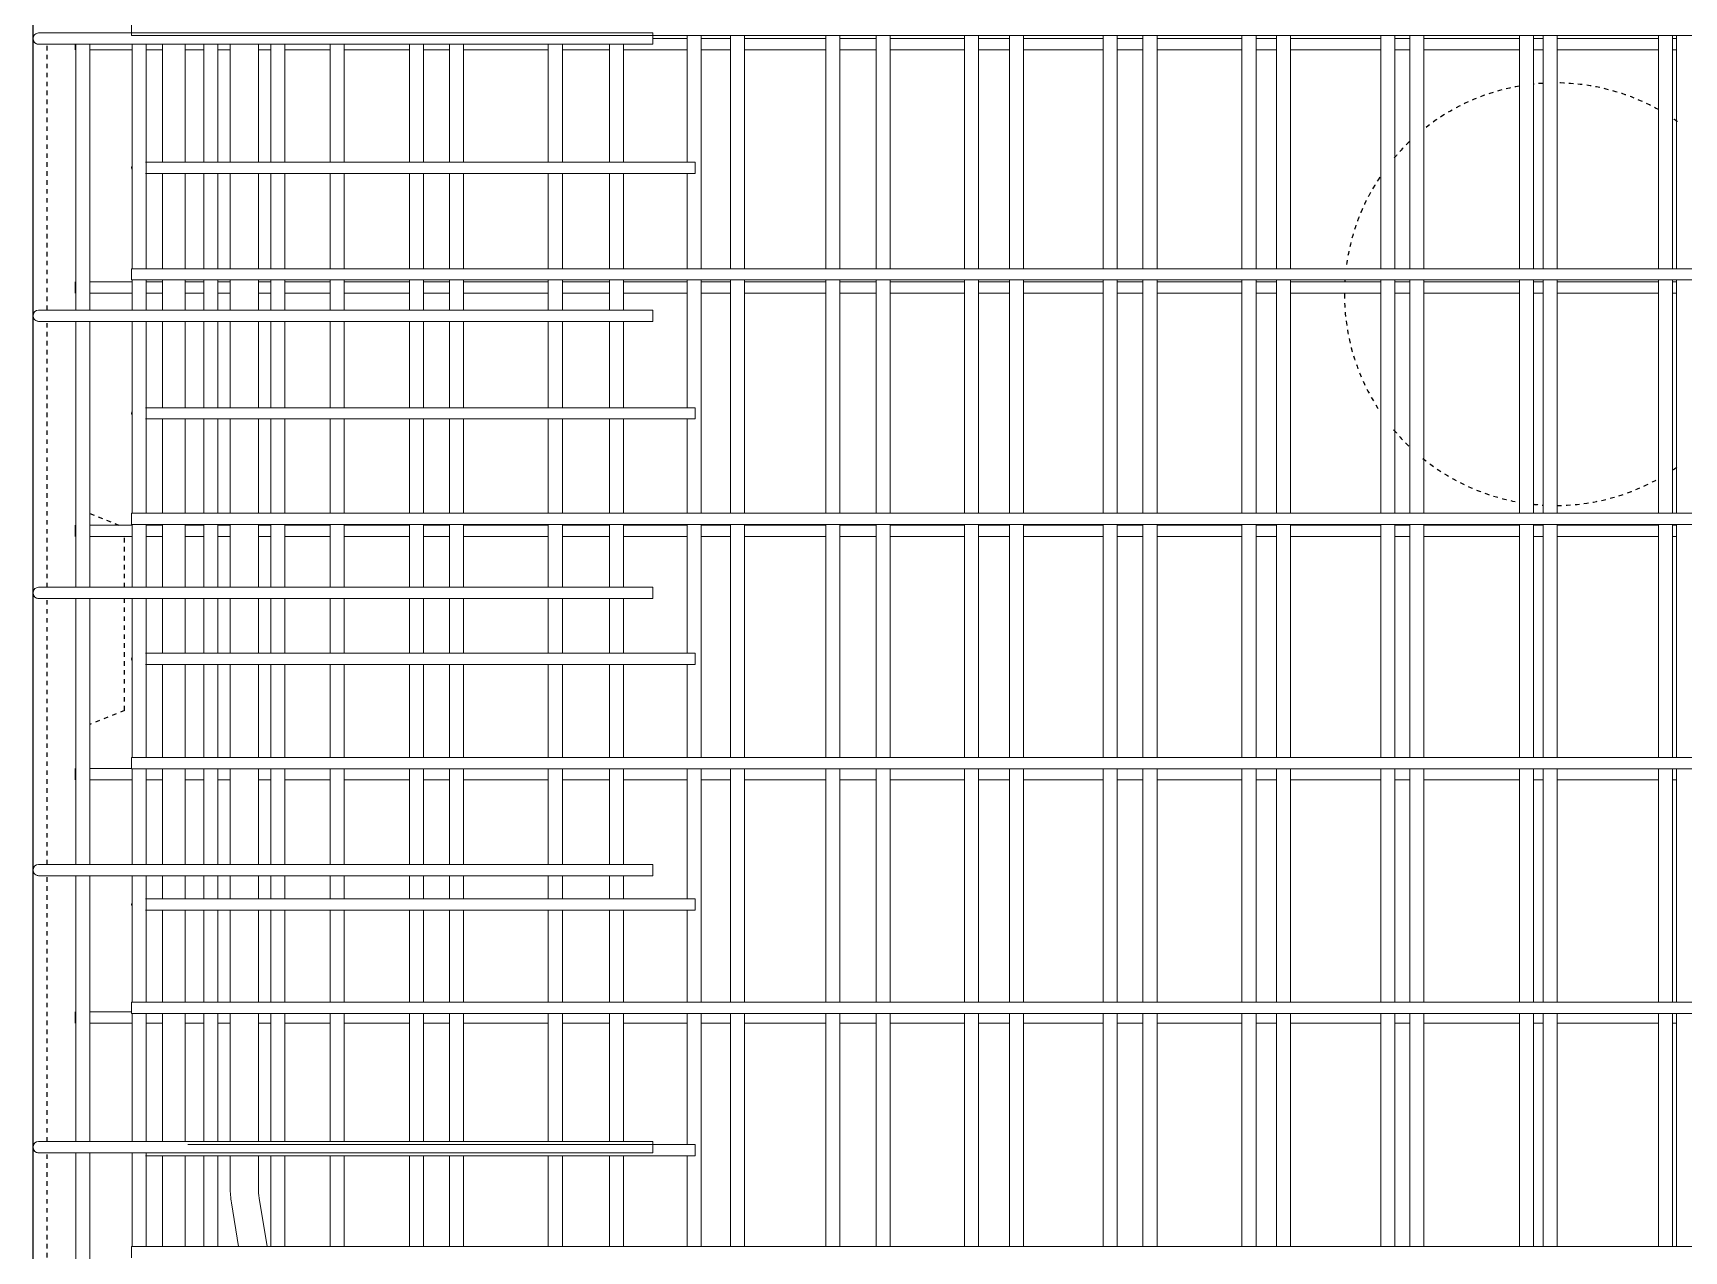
# Model space of a CAD drawing. Header units: millimetres. Extents: x -7141 to 5307, y -2677 to 10424.
# Drawn here: x -4296 to -3124, y 29 to 894 of the extents above; entities that cross this region are included whole.
import ezdxf

# ---------------------------------------------------------------- set-up
doc = ezdxf.new("R2010")
doc.units = ezdxf.units.MM
doc.linetypes.add('Dash', pattern=[6.36, 3.18, -3.18])
for name, color, linetype, lineweight in [('A-WALL', 113, 'Continuous', 25), ('A-WALL-HDLN', 110, 'Dash', 25), ('S-RBAR', 171, 'Continuous', 18)]:
    doc.layers.add(name, color=color, linetype=linetype, lineweight=lineweight)

msp = doc.modelspace()

# ---------------------------------------------------------------- linework, layer by layer
at = {"layer": 'A-WALL'}
msp.add_line((-4296.2, -1395), (-4296.2, 7060), dxfattribs=at)
at = {"layer": 'A-WALL-HDLN'}
for p, q in [((-4286.2, 696.8), (-4286.2, 885.6)), ((-4286.2, 500), (-4286.2, 688.8)), ((-4255.8, 552.4), (-4235.2, 544.1)), ((-4231.2, 500), (-4231.2, 536.1)), ((-4286.2, 303.2), (-4286.2, 492)), ((-4231.2, 412.5), (-4231.2, 492)), ((-4231.2, 412.5), (-4255.8, 402.6)), ((-4286.2, 106.4), (-4286.2, 295.2)), ((-4286.2, -90.3), (-4286.2, 98.4))]:
    msp.add_line(p, q, dxfattribs=at)
for start, end in [(99.9204, 129.0015), (93.4542, 96.0567), (60.9001, 89.5905), (54.8033, 56.2198), (133.83, 140.1062), (146.3987, 173.0324), (176.1234, 176.5989), (179.6899, 180), (180, 213.6013), (219.8938, 226.17), (230.9985, 260.0796), (270.4095, 299.0999), (303.7802, 305.1967), (263.9433, 266.5458)]:
    msp.add_arc((-3215.2, 708.1), 150, start, end, dxfattribs=at)
at = {"layer": 'S-RBAR'}
for p, q in [((-4272.2, 893.6), (-4292.2, 893.6)), ((-4272.2, 893.6), (-3856.2, 893.6)), ((-4226.2, 891.7), (-4226.2, 899.7)), ((-4226.2, 891.7), (-2591.2, 891.7)), ((-3856.2, 885.6), (-3856.2, 893.6)), ((-3831.9, 801.9), (-3831.9, 891.7)), ((-3821.9, 726.2), (-3821.9, 891.7)), ((-3801.1, 726.2), (-3801.1, 891.7)), ((-3791.1, 726.2), (-3791.1, 891.7)), ((-3733.4, 726.2), (-3733.4, 891.7)), ((-3723.4, 726.2), (-3723.4, 891.7)), ((-3697.6, 726.2), (-3697.6, 891.7)), ((-3687.6, 726.2), (-3687.6, 891.7)), ((-3634.9, 726.2), (-3634.9, 891.7)), ((-3624.9, 726.2), (-3624.9, 891.7)), ((-3602.9, 726.2), (-3602.9, 891.7)), ((-3592.9, 726.2), (-3592.9, 891.7)), ((-3536.4, 726.2), (-3536.4, 891.7)), ((-3526.4, 726.2), (-3526.4, 891.7)), ((-3508.2, 726.2), (-3508.2, 891.7)), ((-3498.2, 726.2), (-3498.2, 891.7)), ((-3437.9, 726.2), (-3437.9, 891.7)), ((-3427.9, 726.2), (-3427.9, 891.7)), ((-3413.5, 726.2), (-3413.5, 891.7)), ((-3403.5, 726.2), (-3403.5, 891.7)), ((-3339.4, 726.2), (-3339.4, 891.7)), ((-3329.4, 726.2), (-3329.4, 891.7)), ((-3318.8, 726.2), (-3318.8, 891.7)), ((-3308.8, 726.2), (-3308.8, 891.7)), ((-3240.9, 726.2), (-3240.9, 891.7)), ((-3230.9, 726.2), (-3230.9, 891.7)), ((-3224.1, 726.2), (-3224.1, 891.7)), ((-3214.1, 726.2), (-3214.1, 891.7)), ((-3142.3, 726.2), (-3142.3, 891.7)), ((-3132.3, 726.2), (-3132.3, 891.7)), ((-3129.4, 726.2), (-3129.4, 891.7)), ((-4272.2, 885.6), (-4292.2, 885.6)), ((-4272.2, 885.6), (-3856.2, 885.6)), ((-4266.2, 881.7), (-4266.2, 885.6)), ((-4265.8, 696.8), (-4265.8, 885.6)), ((-4255.8, 696.8), (-4255.8, 885.6)), ((-4255.8, 881.7), (-4225.9, 881.7)), ((-4225.9, 726.2), (-4225.9, 885.6)), ((-4215.9, 726.2), (-4215.9, 885.6)), ((-4215.9, 881.7), (-4204.2, 881.7)), ((-4204.2, 801.9), (-4204.2, 885.6)), ((-4188.2, 801.9), (-4188.2, 885.6)), ((-4188.2, 881.7), (-4174.9, 881.7)), ((-4174.9, 801.9), (-4174.9, 885.6)), ((-4164.9, 801.9), (-4164.9, 885.6)), ((-4164.9, 881.7), (-4156.2, 881.7)), ((-4156.2, 801.9), (-4156.2, 885.6)), ((-4136.2, 801.9), (-4136.2, 885.6)), ((-4136.2, 881.7), (-4127.4, 881.7)), ((-4127.4, 801.9), (-4127.4, 885.6)), ((-4117.4, 801.9), (-4117.4, 885.6)), ((-4117.4, 881.7), (-4085.2, 881.7)), ((-4085.2, 801.9), (-4085.2, 885.6)), ((-4075.2, 801.9), (-4075.2, 885.6)), ((-4075.2, 881.7), (-4028.9, 881.7)), ((-4028.9, 801.9), (-4028.9, 885.6)), ((-4018.9, 801.9), (-4018.9, 885.6)), ((-4018.9, 881.7), (-4000.5, 881.7)), ((-4000.5, 801.9), (-4000.5, 885.6)), ((-3990.5, 801.9), (-3990.5, 885.6)), ((-3990.5, 881.7), (-3930.4, 881.7)), ((-3930.4, 801.9), (-3930.4, 885.6)), ((-3920.4, 801.9), (-3920.4, 885.6)), ((-3920.4, 881.7), (-3887, 881.7)), ((-3887, 801.9), (-3887, 885.6)), ((-3877, 801.9), (-3877, 885.6)), ((-3877, 881.7), (-3831.9, 881.7)), ((-3856.2, 889.7), (-3831.9, 889.7)), ((-3821.9, 889.7), (-3801.1, 889.7)), ((-3821.9, 881.7), (-3801.1, 881.7)), ((-3791.1, 889.7), (-3733.4, 889.7)), ((-3791.1, 881.7), (-3733.4, 881.7)), ((-3723.4, 889.7), (-3697.6, 889.7)), ((-3723.4, 881.7), (-3697.6, 881.7)), ((-3687.6, 889.7), (-3634.9, 889.7)), ((-3687.6, 881.7), (-3634.9, 881.7)), ((-3624.9, 889.7), (-3602.9, 889.7)), ((-3624.9, 881.7), (-3602.9, 881.7)), ((-3592.9, 889.7), (-3536.4, 889.7)), ((-3592.9, 881.7), (-3536.4, 881.7)), ((-3526.4, 889.7), (-3508.2, 889.7)), ((-3526.4, 881.7), (-3508.2, 881.7)), ((-3498.2, 889.7), (-3437.9, 889.7)), ((-3498.2, 881.7), (-3437.9, 881.7)), ((-3427.9, 889.7), (-3413.5, 889.7)), ((-3427.9, 881.7), (-3413.5, 881.7)), ((-3403.5, 889.7), (-3339.4, 889.7)), ((-3403.5, 881.7), (-3339.4, 881.7)), ((-3329.4, 889.7), (-3318.8, 889.7)), ((-3329.4, 881.7), (-3318.8, 881.7)), ((-3308.8, 889.7), (-3240.9, 889.7)), ((-3308.8, 881.7), (-3240.9, 881.7)), ((-3230.9, 889.7), (-3224.1, 889.7)), ((-3230.9, 881.7), (-3224.1, 881.7)), ((-3214.1, 889.7), (-3142.3, 889.7)), ((-3214.1, 881.7), (-3142.3, 881.7)), ((-3132.3, 889.7), (-3129.4, 889.7)), ((-3132.3, 881.7), (-3129.4, 881.7)), ((-4186.2, 801.9), (-4216.3, 801.9)), ((-4186.2, 801.9), (-3826.2, 801.9)), ((-3826.2, 793.9), (-3826.2, 801.9)), ((-4186.2, 793.9), (-4216.3, 793.9)), ((-4204.2, 726.2), (-4204.2, 793.9)), ((-4188.2, 726.2), (-4188.2, 793.9)), ((-4186.2, 793.9), (-3826.2, 793.9)), ((-4174.9, 726.2), (-4174.9, 793.9)), ((-4164.9, 726.2), (-4164.9, 793.9)), ((-4156.2, 726.2), (-4156.2, 793.9)), ((-4136.2, 726.2), (-4136.2, 793.9)), ((-4127.4, 726.2), (-4127.4, 793.9)), ((-4117.4, 726.2), (-4117.4, 793.9)), ((-4085.2, 726.2), (-4085.2, 793.9)), ((-4075.2, 726.2), (-4075.2, 793.9)), ((-4028.9, 726.2), (-4028.9, 793.9)), ((-4018.9, 726.2), (-4018.9, 793.9)), ((-4000.5, 726.2), (-4000.5, 793.9)), ((-3990.5, 726.2), (-3990.5, 793.9)), ((-3930.4, 726.2), (-3930.4, 793.9)), ((-3920.4, 726.2), (-3920.4, 793.9)), ((-3887, 726.2), (-3887, 793.9)), ((-3877, 726.2), (-3877, 793.9)), ((-3831.9, 726.2), (-3831.9, 793.9)), ((-4266.2, 708.9), (-4266.2, 716.9)), ((-4255.8, 716.9), (-4225.9, 716.9)), ((-4226.2, 726.2), (-2591.2, 726.2)), ((-4226.2, 718.2), (-4226.2, 726.2)), ((-4226.2, 718.2), (-2591.2, 718.2)), ((-4225.9, 696.8), (-4225.9, 718.2)), ((-4215.9, 696.8), (-4215.9, 718.2)), ((-4215.9, 716.9), (-4204.2, 716.9)), ((-4204.2, 696.8), (-4204.2, 718.2)), ((-4188.2, 696.8), (-4188.2, 718.2)), ((-4188.2, 716.9), (-4174.9, 716.9)), ((-4174.9, 696.8), (-4174.9, 718.2)), ((-4164.9, 696.8), (-4164.9, 718.2)), ((-4164.9, 716.9), (-4156.2, 716.9)), ((-4156.2, 696.8), (-4156.2, 718.2)), ((-4136.2, 696.8), (-4136.2, 718.2)), ((-4136.2, 716.9), (-4127.4, 716.9)), ((-4127.4, 696.8), (-4127.4, 718.2)), ((-4117.4, 696.8), (-4117.4, 718.2)), ((-4117.4, 716.9), (-4085.2, 716.9)), ((-4085.2, 696.8), (-4085.2, 718.2)), ((-4075.2, 696.8), (-4075.2, 718.2)), ((-4075.2, 716.9), (-4028.9, 716.9)), ((-4028.9, 696.8), (-4028.9, 718.2)), ((-4018.9, 696.8), (-4018.9, 718.2)), ((-4018.9, 716.9), (-4000.5, 716.9)), ((-4000.5, 696.8), (-4000.5, 718.2)), ((-3990.5, 696.8), (-3990.5, 718.2)), ((-3990.5, 716.9), (-3930.4, 716.9)), ((-3930.4, 696.8), (-3930.4, 718.2)), ((-3920.4, 696.8), (-3920.4, 718.2)), ((-3920.4, 716.9), (-3887, 716.9)), ((-3887, 696.8), (-3887, 718.2)), ((-3877, 696.8), (-3877, 718.2)), ((-3877, 716.9), (-3831.9, 716.9)), ((-3831.9, 627.5), (-3831.9, 718.2)), ((-3821.9, 552.6), (-3821.9, 718.2)), ((-3821.9, 716.9), (-3801.1, 716.9)), ((-3801.1, 552.6), (-3801.1, 718.2)), ((-3791.1, 552.6), (-3791.1, 718.2)), ((-3791.1, 716.9), (-3733.4, 716.9)), ((-3733.4, 552.6), (-3733.4, 718.2)), ((-3723.4, 552.6), (-3723.4, 718.2)), ((-3723.4, 716.9), (-3697.6, 716.9)), ((-3697.6, 552.6), (-3697.6, 718.2)), ((-3687.6, 552.6), (-3687.6, 718.2)), ((-3687.6, 716.9), (-3634.9, 716.9)), ((-3634.9, 552.6), (-3634.9, 718.2)), ((-3624.9, 552.6), (-3624.9, 718.2)), ((-3624.9, 716.9), (-3602.9, 716.9)), ((-3602.9, 552.6), (-3602.9, 718.2)), ((-3592.9, 552.6), (-3592.9, 718.2)), ((-3592.9, 716.9), (-3536.4, 716.9)), ((-3536.4, 552.6), (-3536.4, 718.2)), ((-3526.4, 552.6), (-3526.4, 718.2)), ((-3526.4, 716.9), (-3508.2, 716.9)), ((-3508.2, 552.6), (-3508.2, 718.2)), ((-3498.2, 552.6), (-3498.2, 718.2)), ((-3498.2, 716.9), (-3437.9, 716.9)), ((-3437.9, 552.6), (-3437.9, 718.2)), ((-3427.9, 552.6), (-3427.9, 718.2)), ((-3427.9, 716.9), (-3413.5, 716.9)), ((-3413.5, 552.6), (-3413.5, 718.2)), ((-3403.5, 552.6), (-3403.5, 718.2)), ((-3403.5, 716.9), (-3339.4, 716.9)), ((-3339.4, 552.6), (-3339.4, 718.2)), ((-3329.4, 552.6), (-3329.4, 718.2)), ((-3329.4, 716.9), (-3318.8, 716.9)), ((-3318.8, 552.6), (-3318.8, 718.2)), ((-3308.8, 552.6), (-3308.8, 718.2)), ((-3308.8, 716.9), (-3240.9, 716.9)), ((-3240.9, 552.6), (-3240.9, 718.2)), ((-3230.9, 552.6), (-3230.9, 718.2)), ((-3230.9, 716.9), (-3224.1, 716.9)), ((-3224.1, 552.6), (-3224.1, 718.2)), ((-3214.1, 552.6), (-3214.1, 718.2)), ((-3214.1, 716.9), (-3142.3, 716.9)), ((-3142.3, 552.6), (-3142.3, 718.2)), ((-3132.3, 552.6), (-3132.3, 718.2)), ((-3132.3, 716.9), (-3129.4, 716.9)), ((-3129.4, 552.6), (-3129.4, 718.2)), ((-4255.8, 708.9), (-4225.9, 708.9)), ((-4215.9, 708.9), (-4204.2, 708.9)), ((-4188.2, 708.9), (-4174.9, 708.9)), ((-4164.9, 708.9), (-4156.2, 708.9)), ((-4136.2, 708.9), (-4127.4, 708.9)), ((-4117.4, 708.9), (-4085.2, 708.9)), ((-4075.2, 708.9), (-4028.9, 708.9)), ((-4018.9, 708.9), (-4000.5, 708.9)), ((-3990.5, 708.9), (-3930.4, 708.9)), ((-3920.4, 708.9), (-3887, 708.9)), ((-3877, 708.9), (-3831.9, 708.9)), ((-3821.9, 708.9), (-3801.1, 708.9)), ((-3791.1, 708.9), (-3733.4, 708.9)), ((-3723.4, 708.9), (-3697.6, 708.9)), ((-3687.6, 708.9), (-3634.9, 708.9)), ((-3624.9, 708.9), (-3602.9, 708.9)), ((-3592.9, 708.9), (-3536.4, 708.9)), ((-3526.4, 708.9), (-3508.2, 708.9)), ((-3498.2, 708.9), (-3437.9, 708.9)), ((-3427.9, 708.9), (-3413.5, 708.9)), ((-3403.5, 708.9), (-3339.4, 708.9)), ((-3329.4, 708.9), (-3318.8, 708.9)), ((-3308.8, 708.9), (-3240.9, 708.9)), ((-3230.9, 708.9), (-3224.1, 708.9)), ((-3214.1, 708.9), (-3142.3, 708.9)), ((-3132.3, 708.9), (-3129.4, 708.9)), ((-4272.2, 696.8), (-4292.2, 696.8)), ((-4272.2, 696.8), (-3856.2, 696.8)), ((-3856.2, 688.8), (-3856.2, 696.8)), ((-4272.2, 688.8), (-4292.2, 688.8)), ((-4272.2, 688.8), (-3856.2, 688.8)), ((-4265.8, 500), (-4265.8, 688.8)), ((-4255.8, 500), (-4255.8, 688.8)), ((-4225.9, 552.6), (-4225.9, 688.8)), ((-4215.9, 552.6), (-4215.9, 688.8)), ((-4204.2, 627.5), (-4204.2, 688.8)), ((-4188.2, 627.5), (-4188.2, 688.8)), ((-4174.9, 627.5), (-4174.9, 688.8)), ((-4164.9, 627.5), (-4164.9, 688.8)), ((-4156.2, 627.5), (-4156.2, 688.8)), ((-4136.2, 627.5), (-4136.2, 688.8)), ((-4127.4, 627.5), (-4127.4, 688.8)), ((-4117.4, 627.5), (-4117.4, 688.8)), ((-4085.2, 627.5), (-4085.2, 688.8)), ((-4075.2, 627.5), (-4075.2, 688.8)), ((-4028.9, 627.5), (-4028.9, 688.8)), ((-4018.9, 627.5), (-4018.9, 688.8)), ((-4000.5, 627.5), (-4000.5, 688.8)), ((-3990.5, 627.5), (-3990.5, 688.8)), ((-3930.4, 627.5), (-3930.4, 688.8)), ((-3920.4, 627.5), (-3920.4, 688.8)), ((-3887, 627.5), (-3887, 688.8)), ((-3877, 627.5), (-3877, 688.8)), ((-4186.2, 627.5), (-4216.3, 627.5)), ((-4186.2, 627.5), (-3826.2, 627.5)), ((-3826.2, 619.5), (-3826.2, 627.5)), ((-4186.2, 619.5), (-4216.3, 619.5)), ((-4204.2, 552.6), (-4204.2, 619.5)), ((-4188.2, 552.6), (-4188.2, 619.5)), ((-4186.2, 619.5), (-3826.2, 619.5)), ((-4174.9, 552.6), (-4174.9, 619.5)), ((-4164.9, 552.6), (-4164.9, 619.5)), ((-4156.2, 552.6), (-4156.2, 619.5)), ((-4136.2, 552.6), (-4136.2, 619.5)), ((-4127.4, 552.6), (-4127.4, 619.5)), ((-4117.4, 552.6), (-4117.4, 619.5)), ((-4085.2, 552.6), (-4085.2, 619.5)), ((-4075.2, 552.6), (-4075.2, 619.5)), ((-4028.9, 552.6), (-4028.9, 619.5)), ((-4018.9, 552.6), (-4018.9, 619.5)), ((-4000.5, 552.6), (-4000.5, 619.5)), ((-3990.5, 552.6), (-3990.5, 619.5)), ((-3930.4, 552.6), (-3930.4, 619.5)), ((-3920.4, 552.6), (-3920.4, 619.5)), ((-3887, 552.6), (-3887, 619.5)), ((-3877, 552.6), (-3877, 619.5)), ((-3831.9, 552.6), (-3831.9, 619.5)), ((-4226.2, 552.6), (-2591.2, 552.6)), ((-4226.2, 544.6), (-4226.2, 552.6)), ((-4266.2, 536.1), (-4266.2, 544.1)), ((-4255.8, 544.1), (-4225.9, 544.1)), ((-4226.2, 544.6), (-2591.2, 544.6)), ((-4225.9, 500), (-4225.9, 544.6)), ((-4215.9, 500), (-4215.9, 544.6)), ((-4215.9, 544.1), (-4204.2, 544.1)), ((-4204.2, 500), (-4204.2, 544.6)), ((-4188.2, 500), (-4188.2, 544.6)), ((-4188.2, 544.1), (-4174.9, 544.1)), ((-4174.9, 500), (-4174.9, 544.6)), ((-4164.9, 500), (-4164.9, 544.6)), ((-4164.9, 544.1), (-4156.2, 544.1)), ((-4156.2, 500), (-4156.2, 544.6)), ((-4136.2, 500), (-4136.2, 544.6)), ((-4136.2, 544.1), (-4127.4, 544.1)), ((-4127.4, 500), (-4127.4, 544.6)), ((-4117.4, 500), (-4117.4, 544.6)), ((-4117.4, 544.1), (-4085.2, 544.1)), ((-4085.2, 500), (-4085.2, 544.6)), ((-4075.2, 500), (-4075.2, 544.6)), ((-4075.2, 544.1), (-4028.9, 544.1)), ((-4028.9, 500), (-4028.9, 544.6)), ((-4018.9, 500), (-4018.9, 544.6)), ((-4018.9, 544.1), (-4000.5, 544.1)), ((-4000.5, 500), (-4000.5, 544.6)), ((-3990.5, 500), (-3990.5, 544.6)), ((-3990.5, 544.1), (-3930.4, 544.1)), ((-3930.4, 500), (-3930.4, 544.6)), ((-3920.4, 500), (-3920.4, 544.6)), ((-3920.4, 544.1), (-3887, 544.1)), ((-3887, 500), (-3887, 544.6)), ((-3877, 500), (-3877, 544.6)), ((-3877, 544.1), (-3831.9, 544.1)), ((-3831.9, 453.1), (-3831.9, 544.6)), ((-3821.9, 379), (-3821.9, 544.6)), ((-3821.9, 544.1), (-3801.1, 544.1)), ((-3801.1, 379), (-3801.1, 544.6)), ((-3791.1, 379), (-3791.1, 544.6)), ((-3791.1, 544.1), (-3733.4, 544.1)), ((-3733.4, 379), (-3733.4, 544.6)), ((-3723.4, 379), (-3723.4, 544.6)), ((-3723.4, 544.1), (-3697.6, 544.1)), ((-3697.6, 379), (-3697.6, 544.6)), ((-3687.6, 379), (-3687.6, 544.6)), ((-3687.6, 544.1), (-3634.9, 544.1)), ((-3634.9, 379), (-3634.9, 544.6)), ((-3624.9, 379), (-3624.9, 544.6)), ((-3624.9, 544.1), (-3602.9, 544.1)), ((-3602.9, 379), (-3602.9, 544.6)), ((-3592.9, 379), (-3592.9, 544.6)), ((-3592.9, 544.1), (-3536.4, 544.1)), ((-3536.4, 379), (-3536.4, 544.6)), ((-3526.4, 379), (-3526.4, 544.6)), ((-3526.4, 544.1), (-3508.2, 544.1)), ((-3508.2, 379), (-3508.2, 544.6)), ((-3498.2, 379), (-3498.2, 544.6)), ((-3498.2, 544.1), (-3437.9, 544.1)), ((-3437.9, 379), (-3437.9, 544.6)), ((-3427.9, 379), (-3427.9, 544.6)), ((-3427.9, 544.1), (-3413.5, 544.1)), ((-3413.5, 379), (-3413.5, 544.6)), ((-3403.5, 379), (-3403.5, 544.6)), ((-3403.5, 544.1), (-3339.4, 544.1)), ((-3339.4, 379), (-3339.4, 544.6)), ((-3329.4, 379), (-3329.4, 544.6)), ((-3329.4, 544.1), (-3318.8, 544.1)), ((-3318.8, 379), (-3318.8, 544.6)), ((-3308.8, 379), (-3308.8, 544.6)), ((-3308.8, 544.1), (-3240.9, 544.1)), ((-3240.9, 379), (-3240.9, 544.6)), ((-3230.9, 379), (-3230.9, 544.6)), ((-3230.9, 544.1), (-3224.1, 544.1)), ((-3224.1, 379), (-3224.1, 544.6)), ((-3214.1, 379), (-3214.1, 544.6)), ((-3214.1, 544.1), (-3142.3, 544.1)), ((-3142.3, 379), (-3142.3, 544.6)), ((-3132.3, 379), (-3132.3, 544.6)), ((-3132.3, 544.1), (-3129.4, 544.1)), ((-3129.4, 379), (-3129.4, 544.6)), ((-4255.8, 536.1), (-4225.9, 536.1)), ((-4215.9, 536.1), (-4204.2, 536.1)), ((-4188.2, 536.1), (-4174.9, 536.1)), ((-4164.9, 536.1), (-4156.2, 536.1)), ((-4136.2, 536.1), (-4127.4, 536.1)), ((-4117.4, 536.1), (-4085.2, 536.1)), ((-4075.2, 536.1), (-4028.9, 536.1)), ((-4018.9, 536.1), (-4000.5, 536.1)), ((-3990.5, 536.1), (-3930.4, 536.1)), ((-3920.4, 536.1), (-3887, 536.1)), ((-3877, 536.1), (-3831.9, 536.1)), ((-3821.9, 536.1), (-3801.1, 536.1)), ((-3791.1, 536.1), (-3733.4, 536.1)), ((-3723.4, 536.1), (-3697.6, 536.1)), ((-3687.6, 536.1), (-3634.9, 536.1)), ((-3624.9, 536.1), (-3602.9, 536.1)), ((-3592.9, 536.1), (-3536.4, 536.1)), ((-3526.4, 536.1), (-3508.2, 536.1)), ((-3498.2, 536.1), (-3437.9, 536.1)), ((-3427.9, 536.1), (-3413.5, 536.1)), ((-3403.5, 536.1), (-3339.4, 536.1)), ((-3329.4, 536.1), (-3318.8, 536.1)), ((-3308.8, 536.1), (-3240.9, 536.1)), ((-3230.9, 536.1), (-3224.1, 536.1)), ((-3214.1, 536.1), (-3142.3, 536.1)), ((-3132.3, 536.1), (-3129.4, 536.1)), ((-4272.2, 500), (-4292.2, 500)), ((-4272.2, 500), (-3856.2, 500)), ((-3856.2, 492), (-3856.2, 500)), ((-4272.2, 492), (-4292.2, 492)), ((-4272.2, 492), (-3856.2, 492)), ((-4265.8, 303.2), (-4265.8, 492)), ((-4255.8, 303.2), (-4255.8, 492)), ((-4225.9, 379), (-4225.9, 492)), ((-4215.9, 379), (-4215.9, 492)), ((-4204.2, 453.1), (-4204.2, 492)), ((-4188.2, 453.1), (-4188.2, 492)), ((-4174.9, 453.1), (-4174.9, 492)), ((-4164.9, 453.1), (-4164.9, 492)), ((-4156.2, 453.1), (-4156.2, 492)), ((-4136.2, 453.1), (-4136.2, 492)), ((-4127.4, 453.1), (-4127.4, 492)), ((-4117.4, 453.1), (-4117.4, 492)), ((-4085.2, 453.1), (-4085.2, 492)), ((-4075.2, 453.1), (-4075.2, 492)), ((-4028.9, 453.1), (-4028.9, 492)), ((-4018.9, 453.1), (-4018.9, 492)), ((-4000.5, 453.1), (-4000.5, 492)), ((-3990.5, 453.1), (-3990.5, 492)), ((-3930.4, 453.1), (-3930.4, 492)), ((-3920.4, 453.1), (-3920.4, 492)), ((-3887, 453.1), (-3887, 492)), ((-3877, 453.1), (-3877, 492)), ((-4186.2, 453.1), (-4216.3, 453.1)), ((-4186.2, 453.1), (-3826.2, 453.1)), ((-3826.2, 445.1), (-3826.2, 453.1)), ((-4186.2, 445.1), (-4216.3, 445.1)), ((-4204.2, 379), (-4204.2, 445.1)), ((-4188.2, 379), (-4188.2, 445.1)), ((-4186.2, 445.1), (-3826.2, 445.1)), ((-4174.9, 379), (-4174.9, 445.1)), ((-4164.9, 379), (-4164.9, 445.1)), ((-4156.2, 379), (-4156.2, 445.1)), ((-4136.2, 379), (-4136.2, 445.1)), ((-4127.4, 379), (-4127.4, 445.1)), ((-4117.4, 379), (-4117.4, 445.1)), ((-4085.2, 379), (-4085.2, 445.1)), ((-4075.2, 379), (-4075.2, 445.1)), ((-4028.9, 379), (-4028.9, 445.1)), ((-4018.9, 379), (-4018.9, 445.1)), ((-4000.5, 379), (-4000.5, 445.1)), ((-3990.5, 379), (-3990.5, 445.1)), ((-3930.4, 379), (-3930.4, 445.1)), ((-3920.4, 379), (-3920.4, 445.1)), ((-3887, 379), (-3887, 445.1)), ((-3877, 379), (-3877, 445.1)), ((-3831.9, 379), (-3831.9, 445.1)), ((-4226.2, 379), (-2591.2, 379)), ((-4226.2, 371), (-4226.2, 379)), ((-4266.2, 363.3), (-4266.2, 371.3)), ((-4255.8, 371.3), (-4226.2, 371.3)), ((-4226.2, 371), (-2591.2, 371)), ((-4225.9, 303.2), (-4225.9, 371)), ((-4215.9, 303.2), (-4215.9, 371)), ((-4204.2, 303.2), (-4204.2, 371)), ((-4188.2, 303.2), (-4188.2, 371)), ((-4174.9, 303.2), (-4174.9, 371)), ((-4164.9, 303.2), (-4164.9, 371)), ((-4156.2, 303.2), (-4156.2, 371)), ((-4136.2, 303.2), (-4136.2, 371)), ((-4127.4, 303.2), (-4127.4, 371)), ((-4117.4, 303.2), (-4117.4, 371)), ((-4085.2, 303.2), (-4085.2, 371)), ((-4075.2, 303.2), (-4075.2, 371)), ((-4028.9, 303.2), (-4028.9, 371)), ((-4018.9, 303.2), (-4018.9, 371)), ((-4000.5, 303.2), (-4000.5, 371)), ((-3990.5, 303.2), (-3990.5, 371)), ((-3930.4, 303.2), (-3930.4, 371)), ((-3920.4, 303.2), (-3920.4, 371)), ((-3887, 303.2), (-3887, 371)), ((-3877, 303.2), (-3877, 371)), ((-3831.9, 278.7), (-3831.9, 371)), ((-3821.9, 205.4), (-3821.9, 371)), ((-3801.1, 205.4), (-3801.1, 371)), ((-3791.1, 205.4), (-3791.1, 371)), ((-3733.4, 205.4), (-3733.4, 371)), ((-3723.4, 205.4), (-3723.4, 371)), ((-3697.6, 205.4), (-3697.6, 371)), ((-3687.6, 205.4), (-3687.6, 371)), ((-3634.9, 205.4), (-3634.9, 371)), ((-3624.9, 205.4), (-3624.9, 371)), ((-3602.9, 205.4), (-3602.9, 371)), ((-3592.9, 205.4), (-3592.9, 371)), ((-3536.4, 205.4), (-3536.4, 371)), ((-3526.4, 205.4), (-3526.4, 371)), ((-3508.2, 205.4), (-3508.2, 371)), ((-3498.2, 205.4), (-3498.2, 371)), ((-3437.9, 205.4), (-3437.9, 371)), ((-3427.9, 205.4), (-3427.9, 371)), ((-3413.5, 205.4), (-3413.5, 371)), ((-3403.5, 205.4), (-3403.5, 371)), ((-3339.4, 205.4), (-3339.4, 371)), ((-3329.4, 205.4), (-3329.4, 371)), ((-3318.8, 205.4), (-3318.8, 371)), ((-3308.8, 205.4), (-3308.8, 371)), ((-3240.9, 205.4), (-3240.9, 371)), ((-3230.9, 205.4), (-3230.9, 371)), ((-3224.1, 205.4), (-3224.1, 371)), ((-3214.1, 205.4), (-3214.1, 371)), ((-3142.3, 205.4), (-3142.3, 371)), ((-3132.3, 205.4), (-3132.3, 371)), ((-3129.4, 205.4), (-3129.4, 371)), ((-4255.8, 363.3), (-4225.9, 363.3)), ((-4215.9, 363.3), (-4204.2, 363.3)), ((-4188.2, 363.3), (-4174.9, 363.3)), ((-4164.9, 363.3), (-4156.2, 363.3)), ((-4136.2, 363.3), (-4127.4, 363.3)), ((-4117.4, 363.3), (-4085.2, 363.3)), ((-4075.2, 363.3), (-4028.9, 363.3)), ((-4018.9, 363.3), (-4000.5, 363.3)), ((-3990.5, 363.3), (-3930.4, 363.3)), ((-3920.4, 363.3), (-3887, 363.3)), ((-3877, 363.3), (-3831.9, 363.3)), ((-3821.9, 363.3), (-3801.1, 363.3)), ((-3791.1, 363.3), (-3733.4, 363.3)), ((-3723.4, 363.3), (-3697.6, 363.3)), ((-3687.6, 363.3), (-3634.9, 363.3)), ((-3624.9, 363.3), (-3602.9, 363.3)), ((-3592.9, 363.3), (-3536.4, 363.3)), ((-3526.4, 363.3), (-3508.2, 363.3)), ((-3498.2, 363.3), (-3437.9, 363.3)), ((-3427.9, 363.3), (-3413.5, 363.3)), ((-3403.5, 363.3), (-3339.4, 363.3)), ((-3329.4, 363.3), (-3318.8, 363.3)), ((-3308.8, 363.3), (-3240.9, 363.3)), ((-3230.9, 363.3), (-3224.1, 363.3)), ((-3214.1, 363.3), (-3142.3, 363.3)), ((-3132.3, 363.3), (-3129.4, 363.3)), ((-4272.2, 303.2), (-4292.2, 303.2)), ((-4272.2, 295.2), (-4292.2, 295.2)), ((-4272.2, 303.2), (-3856.2, 303.2)), ((-4272.2, 295.2), (-3856.2, 295.2)), ((-4265.8, 106.4), (-4265.8, 295.2)), ((-4255.8, 106.4), (-4255.8, 295.2)), ((-4225.9, 205.4), (-4225.9, 295.2)), ((-4215.9, 205.4), (-4215.9, 295.2)), ((-4204.2, 278.7), (-4204.2, 295.2)), ((-4188.2, 278.7), (-4188.2, 295.2)), ((-4174.9, 278.7), (-4174.9, 295.2)), ((-4164.9, 278.7), (-4164.9, 295.2)), ((-4156.2, 278.7), (-4156.2, 295.2)), ((-4136.2, 278.7), (-4136.2, 295.2)), ((-4127.4, 278.7), (-4127.4, 295.2)), ((-4117.4, 278.7), (-4117.4, 295.2)), ((-4085.2, 278.7), (-4085.2, 295.2)), ((-4075.2, 278.7), (-4075.2, 295.2)), ((-4028.9, 278.7), (-4028.9, 295.2)), ((-4018.9, 278.7), (-4018.9, 295.2)), ((-4000.5, 278.7), (-4000.5, 295.2)), ((-3990.5, 278.7), (-3990.5, 295.2)), ((-3930.4, 278.7), (-3930.4, 295.2)), ((-3920.4, 278.7), (-3920.4, 295.2)), ((-3887, 278.7), (-3887, 295.2)), ((-3877, 278.7), (-3877, 295.2)), ((-3856.2, 295.2), (-3856.2, 303.2)), ((-4186.2, 278.7), (-4216.3, 278.7)), ((-4186.2, 270.7), (-4216.3, 270.7)), ((-4204.2, 205.4), (-4204.2, 270.7)), ((-4188.2, 205.4), (-4188.2, 270.7)), ((-4186.2, 278.7), (-3826.2, 278.7)), ((-4186.2, 270.7), (-3826.2, 270.7)), ((-4174.9, 205.4), (-4174.9, 270.7)), ((-4164.9, 205.4), (-4164.9, 270.7)), ((-4156.2, 205.4), (-4156.2, 270.7)), ((-4136.2, 205.4), (-4136.2, 270.7)), ((-4127.4, 205.4), (-4127.4, 270.7)), ((-4117.4, 205.4), (-4117.4, 270.7)), ((-4085.2, 205.4), (-4085.2, 270.7)), ((-4075.2, 205.4), (-4075.2, 270.7)), ((-4028.9, 205.4), (-4028.9, 270.7)), ((-4018.9, 205.4), (-4018.9, 270.7)), ((-4000.5, 205.4), (-4000.5, 270.7)), ((-3990.5, 205.4), (-3990.5, 270.7)), ((-3930.4, 205.4), (-3930.4, 270.7)), ((-3920.4, 205.4), (-3920.4, 270.7)), ((-3887, 205.4), (-3887, 270.7)), ((-3877, 205.4), (-3877, 270.7)), ((-3831.9, 205.4), (-3831.9, 270.7)), ((-3826.2, 270.7), (-3826.2, 278.7)), ((-4226.2, 205.4), (-2591.2, 205.4)), ((-4226.2, 197.4), (-4226.2, 205.4)), ((-4266.2, 190.4), (-4266.2, 198.4)), ((-4255.8, 198.4), (-4226.2, 198.4)), ((-4255.8, 190.4), (-4225.9, 190.4)), ((-4226.2, 197.4), (-2591.2, 197.4)), ((-4225.9, 106.4), (-4225.9, 197.4)), ((-4215.9, 106.4), (-4215.9, 197.4)), ((-4215.9, 190.4), (-4204.2, 190.4)), ((-4204.2, 106.4), (-4204.2, 197.4)), ((-4188.2, 106.4), (-4188.2, 197.4)), ((-4188.2, 190.4), (-4174.9, 190.4)), ((-4174.9, 106.4), (-4174.9, 197.4)), ((-4164.9, 106.4), (-4164.9, 197.4)), ((-4164.9, 190.4), (-4156.2, 190.4)), ((-4156.2, 106.4), (-4156.2, 197.4)), ((-4136.2, 106.4), (-4136.2, 197.4)), ((-4136.2, 190.4), (-4127.4, 190.4)), ((-4127.4, 106.4), (-4127.4, 197.4)), ((-4117.4, 106.4), (-4117.4, 197.4)), ((-4117.4, 190.4), (-4085.2, 190.4)), ((-4085.2, 106.4), (-4085.2, 197.4)), ((-4075.2, 106.4), (-4075.2, 197.4)), ((-4075.2, 190.4), (-4028.9, 190.4)), ((-4028.9, 106.4), (-4028.9, 197.4)), ((-4018.9, 106.4), (-4018.9, 197.4)), ((-4018.9, 190.4), (-4000.5, 190.4)), ((-4000.5, 106.4), (-4000.5, 197.4)), ((-3990.5, 106.4), (-3990.5, 197.4)), ((-3990.5, 190.4), (-3930.4, 190.4)), ((-3930.4, 106.4), (-3930.4, 197.4)), ((-3920.4, 106.4), (-3920.4, 197.4)), ((-3920.4, 190.4), (-3887, 190.4)), ((-3887, 106.4), (-3887, 197.4)), ((-3877, 106.4), (-3877, 197.4)), ((-3877, 190.4), (-3831.9, 190.4)), ((-3831.9, 104.3), (-3831.9, 197.4)), ((-3821.9, 31.8), (-3821.9, 197.4)), ((-3821.9, 190.4), (-3801.1, 190.4)), ((-3801.1, 31.8), (-3801.1, 197.4)), ((-3791.1, 31.8), (-3791.1, 197.4)), ((-3791.1, 190.4), (-3733.4, 190.4)), ((-3733.4, 31.8), (-3733.4, 197.4)), ((-3723.4, 31.8), (-3723.4, 197.4)), ((-3723.4, 190.4), (-3697.6, 190.4)), ((-3697.6, 31.8), (-3697.6, 197.4)), ((-3687.6, 31.8), (-3687.6, 197.4)), ((-3687.6, 190.4), (-3634.9, 190.4)), ((-3634.9, 31.8), (-3634.9, 197.4)), ((-3624.9, 31.8), (-3624.9, 197.4)), ((-3624.9, 190.4), (-3602.9, 190.4)), ((-3602.9, 31.8), (-3602.9, 197.4)), ((-3592.9, 31.8), (-3592.9, 197.4)), ((-3592.9, 190.4), (-3536.4, 190.4)), ((-3536.4, 31.8), (-3536.4, 197.4)), ((-3526.4, 31.8), (-3526.4, 197.4)), ((-3526.4, 190.4), (-3508.2, 190.4)), ((-3508.2, 31.8), (-3508.2, 197.4)), ((-3498.2, 31.8), (-3498.2, 197.4)), ((-3498.2, 190.4), (-3437.9, 190.4)), ((-3437.9, 31.8), (-3437.9, 197.4)), ((-3427.9, 31.8), (-3427.9, 197.4)), ((-3427.9, 190.4), (-3413.5, 190.4)), ((-3413.5, 31.8), (-3413.5, 197.4)), ((-3403.5, 31.8), (-3403.5, 197.4)), ((-3403.5, 190.4), (-3339.4, 190.4)), ((-3339.4, 31.8), (-3339.4, 197.4)), ((-3329.4, 31.8), (-3329.4, 197.4)), ((-3329.4, 190.4), (-3318.8, 190.4)), ((-3318.8, 31.8), (-3318.8, 197.4)), ((-3308.8, 31.8), (-3308.8, 197.4)), ((-3308.8, 190.4), (-3240.9, 190.4)), ((-3240.9, 31.8), (-3240.9, 197.4)), ((-3230.9, 31.8), (-3230.9, 197.4)), ((-3230.9, 190.4), (-3224.1, 190.4)), ((-3224.1, 31.8), (-3224.1, 197.4)), ((-3214.1, 31.8), (-3214.1, 197.4)), ((-3214.1, 190.4), (-3142.3, 190.4)), ((-3142.3, 31.8), (-3142.3, 197.4)), ((-3132.3, 31.8), (-3132.3, 197.4)), ((-3132.3, 190.4), (-3129.4, 190.4)), ((-3129.4, 31.8), (-3129.4, 197.4)), ((-4272.2, 106.4), (-4292.2, 106.4)), ((-4272.2, 106.4), (-3856.2, 106.4)), ((-3856.2, 98.4), (-3856.2, 106.4)), ((-4272.2, 98.4), (-4292.2, 98.4)), ((-4272.2, 98.4), (-3856.2, 98.4)), ((-4265.8, -90.3), (-4265.8, 98.4)), ((-4255.8, -90.3), (-4255.8, 98.4)), ((-4225.9, 31.8), (-4225.9, 98.4)), ((-4186.2, 96.3), (-4216.3, 96.3)), ((-4215.9, 31.8), (-4215.9, 98.4)), ((-4204.2, 31.8), (-4204.2, 96.3)), ((-4188.2, 31.8), (-4188.2, 96.3)), ((-4186.2, 104.3), (-3826.2, 104.3)), ((-4186.2, 96.3), (-3826.2, 96.3)), ((-4174.9, 31.8), (-4174.9, 96.3)), ((-4164.9, 31.8), (-4164.9, 96.3)), ((-4156.2, 73.5), (-4156.2, 96.3)), ((-4136.2, 73.5), (-4136.2, 96.3)), ((-4127.4, 31.8), (-4127.4, 96.3)), ((-4117.4, 31.8), (-4117.4, 96.3)), ((-4085.2, 31.8), (-4085.2, 96.3)), ((-4075.2, 31.8), (-4075.2, 96.3)), ((-4028.9, 31.8), (-4028.9, 96.3)), ((-4018.9, 31.8), (-4018.9, 96.3)), ((-4000.5, 31.8), (-4000.5, 96.3)), ((-3990.5, 31.8), (-3990.5, 96.3)), ((-3930.4, 31.8), (-3930.4, 96.3)), ((-3920.4, 31.8), (-3920.4, 96.3)), ((-3887, 31.8), (-3887, 96.3)), ((-3877, 31.8), (-3877, 96.3)), ((-3831.9, 31.8), (-3831.9, 96.3)), ((-3826.2, 96.3), (-3826.2, 104.3)), ((-4150.2, 31.8), (-4155.3, 63)), ((-4130, 31.8), (-4135.6, 66.3)), ((-4226.2, 31.8), (-2591.2, 31.8)), ((-4226.2, 23.8), (-4226.2, 31.8))]:
    msp.add_line(p, q, dxfattribs=at)
for centre, radius, start, end in [((-4292.2, 889.6), 4, 90, 270), ((-4292.2, 889.6), 4, 120, 165), ((-4292.2, 889.6), 4, 195, 240), ((-4292.2, 889.6), 4, 255, 270), ((-4222.2, 797.9), 4, 165, 195), ((-4292.2, 692.8), 4, 90, 270), ((-4292.2, 692.8), 4, 120, 165), ((-4292.2, 692.8), 4, 195, 240), ((-4292.2, 692.8), 4, 255, 270), ((-4222.2, 623.5), 4, 165, 195), ((-4292.2, 496), 4, 90, 270), ((-4292.2, 496), 4, 120, 165), ((-4292.2, 496), 4, 195, 240), ((-4292.2, 496), 4, 255, 270), ((-4222.2, 449.1), 4, 165, 195), ((-4292.2, 299.2), 4, 90, 270), ((-4292.2, 299.2), 4, 120, 165), ((-4292.2, 299.2), 4, 195, 240), ((-4292.2, 299.2), 4, 255, 270), ((-4222.2, 274.7), 4, 165, 195), ((-4292.2, 102.4), 4, 90, 270), ((-4292.2, 102.4), 4, 120, 165), ((-4292.2, 102.4), 4, 195, 240), ((-4292.2, 102.4), 4, 255, 270), ((-4091.2, 73.5), 65, 180, 189.3048), ((-4091.2, 73.5), 45, 180, 189.3048)]:
    msp.add_arc(centre, radius, start, end, dxfattribs=at)

doc.saveas('drawing.dxf')
